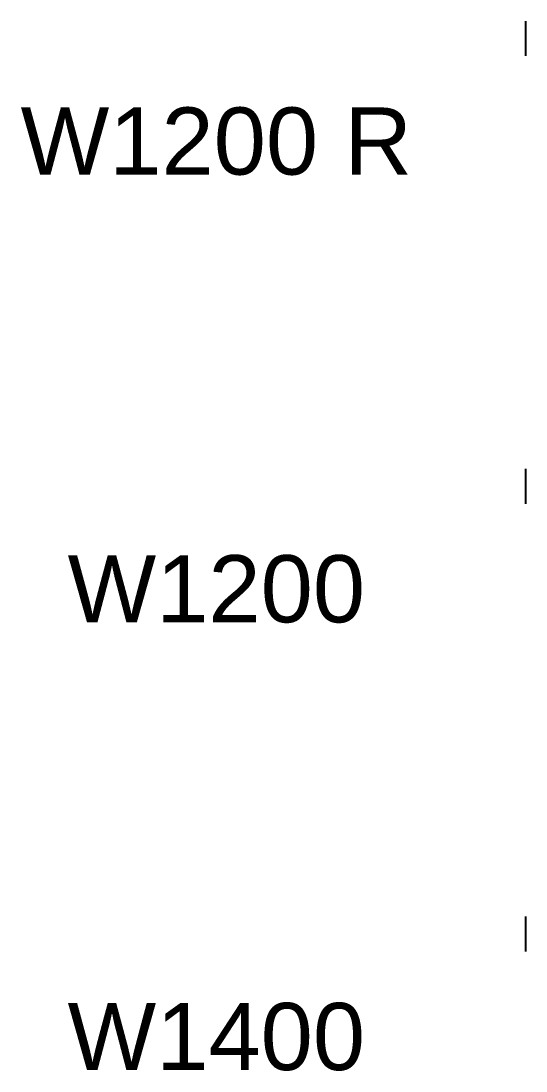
# Model space of a CAD drawing. Header units: millimetres. Extents: x 585 to 19233, y 2366 to 15159.
# Drawn here: x 8032 to 9158, y 9761 to 12106 of the extents above; entities that cross this region are included whole.
import ezdxf
from ezdxf.enums import TextEntityAlignment as Align

# ---------------------------------------------------------------- set-up
doc = ezdxf.new("R2010")
doc.units = ezdxf.units.MM
doc.styles.add('Arial', font='arial.ttf')

msp = doc.modelspace()

# ---------------------------------------------------------------- linework, layer by layer
at = {"layer": 'Defpoints'}
for points in [[(9158.2, 12027.9), (9158.2, 12105.9)], [(9158.2, 11027.9), (9158.2, 11105.9)], [(9158.2, 10027.9), (9158.2, 10105.9)]]:
    msp.add_lwpolyline(points, dxfattribs=at)

# ---------------------------------------------------------------- texts
at = {"layer": 'Defpoints', "style": 'Arial'}
for s, p in [('W1200 R', (8467.3, 11837.9)), ('W1200', (8467.3, 10837.9)), ('W1400', (8467.3, 9837.9))]:
    msp.add_text(s, height=150, dxfattribs=at).set_placement(p, align=Align.MIDDLE)

doc.saveas('drawing.dxf')
